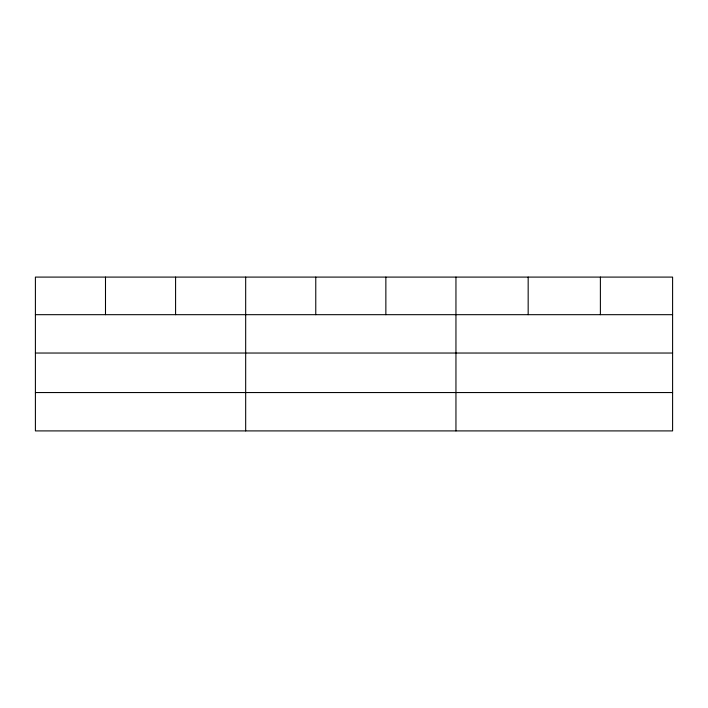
<?xml version="1.0" encoding="UTF-8"?>
<svg xmlns="http://www.w3.org/2000/svg" width="708" height="708" viewBox="0 0 708 708"><rect width="100%" height="100%" fill="white"/><g stroke="black" fill="none" stroke-linecap="round" stroke-linejoin="round"><path stroke-width="1.06" d="M672.6 353.035L672.6 277.094L35.4 277.094L35.4 430.906L672.6 430.906L672.6 353.035L35.4 353.035M35.4 314.679L672.6 314.679M35.4 392.551L672.6 392.551M600.384 277.094L600.384 314.679M528.168 277.094L528.168 314.679M455.952 277.094L455.952 430.906M385.86 277.094L385.86 314.679M315.768 277.094L315.768 314.679M245.676 277.094L245.676 430.906M175.584 277.094L175.584 314.679M105.492 277.094L105.492 314.679"/></g></svg>
